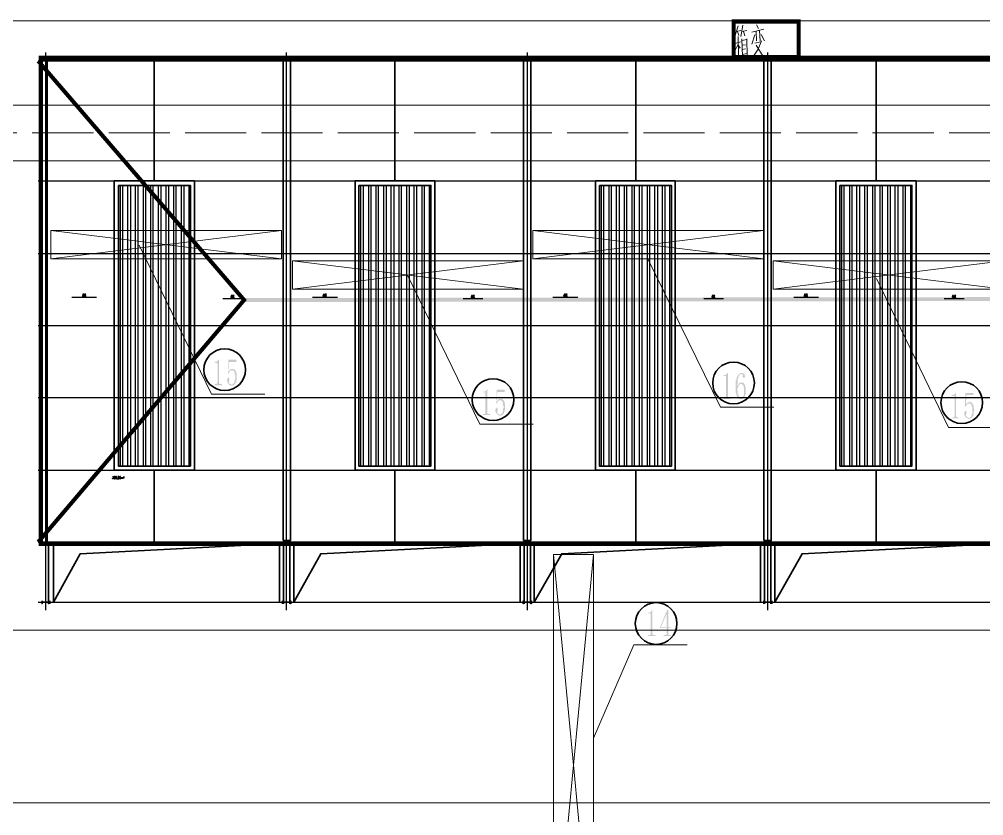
# Model space of a CAD drawing. Header units: millimetres. Extents: x 2315 to 4619, y 1334 to 1897.
# Drawn here: x 3541.6 to 3661.9, y 1634.4 to 1733.7 of the extents above; entities that cross this region are included whole.
import ezdxf

# ---------------------------------------------------------------- set-up
doc = ezdxf.new("R2010")
doc.units = ezdxf.units.MM
doc.linetypes.add('PDF_IMPORT', pattern=[1, 0.8, -0.2])
for name, color, linetype, true_color in [('PDF_0', 9, 'Continuous', 0x808080), ('PDF_DIM_SYMB', 9, 'Continuous', 0x808080), ('PDF_DOTE', 9, 'Continuous', 0x808080), ('PDF_PUB_TEXT', 9, 'Continuous', 0x808080), ('PDF_站场道路', 7, 'Continuous', 0x957000), ('PDF_转运站初步方案', 7, 'Continuous', 0x00b85c), ('PDF_道路', 9, 'Continuous', 0x808080)]:
    doc.layers.add(name, color=color, linetype=linetype, true_color=true_color)
for name, color, linetype in [('PDF_steel-z', 2, 'Continuous'), ('PDF_粗实线层', 7, 'Continuous'), ('PDF_细实线层', 7, 'Continuous')]:
    doc.layers.add(name, color=color, linetype=linetype)

msp = doc.modelspace()

# ---------------------------------------------------------------- hatches: boundary and pattern name
at = {"layer": 'PDF_细实线层', "transparency": 33554559}
for points in [[(3566.49, 1691.36), (3566.49, 1688.55), (3566.49, 1688.49), (3566.49, 1688.43), (3566.49, 1688.37), (3566.49, 1688.37), (3566.55, 1688.31), (3566.55, 1688.31), (3566.55, 1688.25), (3566.62, 1688.25), (3566.62, 1688.25), (3566.68, 1688.25), (3566.68, 1688.25), (3566.74, 1688.25), (3566.86, 1688.25), (3566.86, 1688.12), (3565.94, 1688.12), (3565.94, 1688.25), (3566.07, 1688.25), (3566.07, 1688.25), (3566.13, 1688.25), (3566.13, 1688.25), (3566.19, 1688.25), (3566.19, 1688.25), (3566.25, 1688.31), (3566.25, 1688.31), (3566.25, 1688.31), (3566.25, 1688.37), (3566.25, 1688.43), (3566.25, 1688.43), (3566.31, 1688.49), (3566.31, 1688.55), (3566.31, 1690.75), (3566.25, 1690.81), (3566.25, 1690.87), (3566.25, 1690.93), (3566.25, 1690.93), (3566.19, 1690.93), (3566.19, 1690.93), (3566.13, 1690.93), (3565.94, 1690.93), (3565.94, 1691.06), (3566.07, 1691.06), (3566.07, 1691.06), (3566.13, 1691.06), (3566.13, 1691.06), (3566.19, 1691.06), (3566.19, 1691.06), (3566.25, 1691.12), (3566.25, 1691.12), (3566.31, 1691.12), (3566.31, 1691.12), (3566.31, 1691.18), (3566.37, 1691.18), (3566.37, 1691.24), (3566.37, 1691.24), (3566.43, 1691.3), (3566.43, 1691.3), (3566.43, 1691.36)], [(3568.14, 1690.14), (3568.2, 1690.14), (3568.2, 1690.14), (3568.26, 1690.14), (3568.26, 1690.14), (3568.33, 1690.14), (3568.33, 1690.14), (3568.39, 1690.08), (3568.39, 1690.08), (3568.45, 1690.08), (3568.45, 1690.02), (3568.51, 1690.02), (3568.51, 1689.96), (3568.51, 1689.96), (3568.57, 1689.89), (3568.57, 1689.89), (3568.57, 1689.89), (3568.57, 1689.83), (3568.63, 1689.77), (3568.63, 1689.77), (3568.63, 1689.71), (3568.63, 1689.65), (3568.63, 1689.65), (3568.69, 1689.59), (3568.69, 1689.53), (3568.69, 1689.53), (3568.69, 1689.47), (3568.69, 1689.41), (3568.69, 1689.34), (3568.69, 1689.28), (3568.69, 1689.28), (3568.69, 1689.22), (3568.69, 1689.16), (3568.69, 1689.1), (3568.69, 1689.04), (3568.69, 1689.04), (3568.69, 1688.98), (3568.69, 1688.92), (3568.69, 1688.86), (3568.69, 1688.79), (3568.69, 1688.79), (3568.69, 1688.73), (3568.63, 1688.67), (3568.63, 1688.61), (3568.63, 1688.61), (3568.63, 1688.55), (3568.63, 1688.49), (3568.57, 1688.49), (3568.57, 1688.43), (3568.57, 1688.43), (3568.57, 1688.37), (3568.57, 1688.37), (3568.51, 1688.37), (3568.51, 1688.31), (3568.51, 1688.31), (3568.45, 1688.25), (3568.45, 1688.25), (3568.45, 1688.18), (3568.39, 1688.18), (3568.39, 1688.18), (3568.33, 1688.12), (3568.33, 1688.12), (3568.26, 1688.12), (3568.26, 1688.12), (3568.2, 1688.12), (3568.2, 1688.06), (3568.14, 1688.06), (3568.14, 1688.06), (3568.08, 1688.06), (3568.08, 1688.06), (3568.02, 1688.06), (3568.02, 1688.06), (3567.96, 1688.06), (3567.96, 1688.06), (3567.9, 1688.12), (3567.9, 1688.12), (3567.84, 1688.12), (3567.84, 1688.12), (3567.78, 1688.18), (3567.78, 1688.18), (3567.72, 1688.18), (3567.72, 1688.25), (3567.72, 1688.25), (3567.65, 1688.31), (3567.65, 1688.31), (3567.59, 1688.37), (3567.59, 1688.37), (3567.59, 1688.43), (3567.53, 1688.43), (3567.53, 1688.49), (3567.53, 1688.55), (3567.53, 1688.55), (3567.53, 1688.61), (3567.53, 1688.67), (3567.47, 1688.67), (3567.47, 1688.73), (3567.47, 1688.73), (3567.47, 1688.79), (3567.53, 1688.86), (3567.53, 1688.86), (3567.53, 1688.92), (3567.53, 1688.98), (3567.59, 1688.98), (3567.59, 1688.98), (3567.59, 1689.04), (3567.65, 1689.04), (3567.65, 1689.04), (3567.72, 1689.04), (3567.72, 1688.98), (3567.72, 1688.98), (3567.78, 1688.98), (3567.78, 1688.92), (3567.78, 1688.86), (3567.78, 1688.79), (3567.78, 1688.79), (3567.78, 1688.73), (3567.78, 1688.67), (3567.78, 1688.67), (3567.72, 1688.61), (3567.72, 1688.55), (3567.72, 1688.55), (3567.72, 1688.49), (3567.72, 1688.49), (3567.72, 1688.43), (3567.72, 1688.37), (3567.78, 1688.37), (3567.78, 1688.31), (3567.78, 1688.31), (3567.84, 1688.31), (3567.84, 1688.25), (3567.9, 1688.25), (3567.9, 1688.25), (3567.96, 1688.25), (3567.96, 1688.25), (3568.02, 1688.18), (3568.02, 1688.18), (3568.08, 1688.18), (3568.08, 1688.18), (3568.14, 1688.18), (3568.14, 1688.18), (3568.2, 1688.25), (3568.2, 1688.25), (3568.2, 1688.25), (3568.26, 1688.25), (3568.26, 1688.31), (3568.33, 1688.31), (3568.33, 1688.37), (3568.33, 1688.37), (3568.39, 1688.43), (3568.39, 1688.43), (3568.39, 1688.49), (3568.39, 1688.49), (3568.45, 1688.55), (3568.45, 1688.61), (3568.45, 1688.61), (3568.45, 1688.67), (3568.45, 1688.73), (3568.45, 1688.73), (3568.45, 1688.79), (3568.51, 1688.86), (3568.51, 1688.92), (3568.51, 1688.98), (3568.51, 1689.04), (3568.51, 1689.1), (3568.51, 1689.1), (3568.51, 1689.16), (3568.51, 1689.16), (3568.51, 1689.22), (3568.51, 1689.28), (3568.51, 1689.34), (3568.51, 1689.41), (3568.45, 1689.47), (3568.45, 1689.47), (3568.45, 1689.53), (3568.45, 1689.59), (3568.45, 1689.59), (3568.45, 1689.65), (3568.45, 1689.71), (3568.39, 1689.71), (3568.39, 1689.77), (3568.39, 1689.77), (3568.39, 1689.83), (3568.33, 1689.83), (3568.33, 1689.89), (3568.33, 1689.89), (3568.26, 1689.96), (3568.26, 1689.96), (3568.2, 1689.96), (3568.2, 1689.96), (3568.14, 1689.96), (3568.14, 1689.96), (3568.14, 1689.96), (3568.08, 1689.96), (3568.02, 1689.96), (3568.02, 1689.96), (3567.96, 1689.96), (3567.96, 1689.96), (3567.9, 1689.96), (3567.9, 1689.89), (3567.9, 1689.89), (3567.84, 1689.89), (3567.84, 1689.83), (3567.84, 1689.83), (3567.78, 1689.77), (3567.78, 1689.77), (3567.78, 1689.71), (3567.72, 1689.71), (3567.72, 1689.65), (3567.72, 1689.59), (3567.72, 1689.59), (3567.59, 1689.59), (3567.65, 1691.3), (3568.69, 1691.3), (3568.63, 1690.99), (3567.72, 1690.99), (3567.65, 1689.77), (3567.72, 1689.83), (3567.72, 1689.89), (3567.78, 1689.89), (3567.78, 1689.96), (3567.78, 1690.02), (3567.84, 1690.02), (3567.84, 1690.02), (3567.9, 1690.08), (3567.9, 1690.08), (3567.9, 1690.08), (3567.96, 1690.08), (3567.96, 1690.14), (3568.02, 1690.14), (3568.02, 1690.14), (3568.08, 1690.14), (3568.08, 1690.14), (3568.14, 1690.14), (3568.14, 1690.14), (3568.14, 1690.14)], [(3629.96, 1689.65), (3629.96, 1686.84), (3629.96, 1686.78), (3629.96, 1686.72), (3629.96, 1686.72), (3629.96, 1686.66), (3629.96, 1686.6), (3630.02, 1686.6), (3630.02, 1686.6), (3630.02, 1686.6), (3630.08, 1686.53), (3630.08, 1686.53), (3630.14, 1686.53), (3630.14, 1686.53), (3630.26, 1686.53), (3630.26, 1686.41), (3629.41, 1686.41), (3629.41, 1686.53), (3629.47, 1686.53), (3629.53, 1686.53), (3629.59, 1686.53), (3629.59, 1686.53), (3629.65, 1686.6), (3629.65, 1686.6), (3629.65, 1686.6), (3629.65, 1686.6), (3629.71, 1686.66), (3629.71, 1686.66), (3629.71, 1686.72), (3629.71, 1686.78), (3629.71, 1686.84), (3629.71, 1686.84), (3629.71, 1689.1), (3629.71, 1689.16), (3629.71, 1689.16), (3629.71, 1689.22), (3629.65, 1689.22), (3629.65, 1689.22), (3629.59, 1689.28), (3629.59, 1689.28), (3629.41, 1689.28), (3629.41, 1689.34), (3629.47, 1689.34), (3629.53, 1689.34), (3629.59, 1689.34), (3629.59, 1689.41), (3629.65, 1689.41), (3629.65, 1689.41), (3629.71, 1689.41), (3629.71, 1689.41), (3629.71, 1689.47), (3629.71, 1689.47), (3629.78, 1689.47), (3629.78, 1689.47), (3629.84, 1689.53), (3629.84, 1689.59), (3629.84, 1689.59), (3629.9, 1689.65), (3629.9, 1689.65)], [(3599.97, 1687.63), (3599.97, 1684.76), (3599.97, 1684.76), (3599.97, 1684.7), (3599.97, 1684.64), (3599.97, 1684.58), (3599.97, 1684.58), (3600.03, 1684.58), (3600.03, 1684.52), (3600.03, 1684.52), (3600.09, 1684.52), (3600.09, 1684.52), (3600.15, 1684.52), (3600.15, 1684.52), (3600.33, 1684.52), (3600.33, 1684.4), (3599.42, 1684.4), (3599.42, 1684.52), (3599.48, 1684.52), (3599.54, 1684.52), (3599.6, 1684.52), (3599.6, 1684.52), (3599.66, 1684.52), (3599.66, 1684.52), (3599.66, 1684.58), (3599.72, 1684.58), (3599.72, 1684.58), (3599.72, 1684.64), (3599.72, 1684.7), (3599.72, 1684.7), (3599.72, 1684.76), (3599.72, 1684.76), (3599.72, 1687.02), (3599.72, 1687.08), (3599.72, 1687.15), (3599.72, 1687.15), (3599.72, 1687.21), (3599.66, 1687.21), (3599.66, 1687.21), (3599.6, 1687.21), (3599.42, 1687.21), (3599.42, 1687.33), (3599.48, 1687.33), (3599.54, 1687.33), (3599.6, 1687.33), (3599.6, 1687.33), (3599.66, 1687.33), (3599.66, 1687.33), (3599.72, 1687.39), (3599.72, 1687.39), (3599.78, 1687.39), (3599.78, 1687.39), (3599.78, 1687.45), (3599.78, 1687.45), (3599.85, 1687.45), (3599.85, 1687.51), (3599.85, 1687.57), (3599.91, 1687.57), (3599.91, 1687.63)], [(3601.62, 1686.41), (3601.68, 1686.41), (3601.68, 1686.41), (3601.74, 1686.41), (3601.74, 1686.41), (3601.8, 1686.41), (3601.8, 1686.35), (3601.86, 1686.35), (3601.86, 1686.35), (3601.92, 1686.35), (3601.92, 1686.29), (3601.92, 1686.29), (3601.98, 1686.23), (3601.98, 1686.23), (3602.04, 1686.17), (3602.04, 1686.17), (3602.04, 1686.11), (3602.04, 1686.11), (3602.04, 1686.05), (3602.11, 1686.05), (3602.11, 1685.99), (3602.11, 1685.92), (3602.11, 1685.92), (3602.11, 1685.86), (3602.17, 1685.8), (3602.17, 1685.74), (3602.17, 1685.74), (3602.17, 1685.68), (3602.17, 1685.62), (3602.17, 1685.56), (3602.17, 1685.5), (3602.17, 1685.5), (3602.17, 1685.44), (3602.17, 1685.37), (3602.17, 1685.31), (3602.17, 1685.25), (3602.17, 1685.25), (3602.17, 1685.19), (3602.17, 1685.13), (3602.17, 1685.07), (3602.17, 1685.01), (3602.11, 1685.01), (3602.11, 1684.95), (3602.11, 1684.89), (3602.11, 1684.89), (3602.11, 1684.82), (3602.11, 1684.76), (3602.04, 1684.76), (3602.04, 1684.7), (3602.04, 1684.7), (3602.04, 1684.64), (3602.04, 1684.64), (3601.98, 1684.58), (3601.98, 1684.58), (3601.98, 1684.52), (3601.92, 1684.52), (3601.92, 1684.52), (3601.86, 1684.46), (3601.86, 1684.46), (3601.86, 1684.46), (3601.8, 1684.4), (3601.8, 1684.4), (3601.74, 1684.4), (3601.74, 1684.4), (3601.68, 1684.34), (3601.68, 1684.34), (3601.62, 1684.34), (3601.62, 1684.34), (3601.56, 1684.34), (3601.56, 1684.34), (3601.49, 1684.34), (3601.49, 1684.34), (3601.43, 1684.34), (3601.43, 1684.34), (3601.37, 1684.4), (3601.37, 1684.4), (3601.31, 1684.4), (3601.31, 1684.4), (3601.25, 1684.46), (3601.25, 1684.46), (3601.19, 1684.46), (3601.19, 1684.52), (3601.13, 1684.52), (3601.13, 1684.52), (3601.13, 1684.58), (3601.07, 1684.64), (3601.07, 1684.64), (3601.07, 1684.7), (3601.01, 1684.7), (3601.01, 1684.76), (3601.01, 1684.82), (3601.01, 1684.82), (3600.94, 1684.89), (3600.94, 1684.95), (3600.94, 1684.95), (3600.94, 1685.01), (3600.94, 1685.01), (3600.94, 1685.07), (3600.94, 1685.13), (3601.01, 1685.13), (3601.01, 1685.19), (3601.01, 1685.19), (3601.01, 1685.25), (3601.07, 1685.25), (3601.07, 1685.31), (3601.13, 1685.31), (3601.13, 1685.31), (3601.19, 1685.31), (3601.19, 1685.25), (3601.19, 1685.25), (3601.25, 1685.19), (3601.25, 1685.19), (3601.25, 1685.13), (3601.25, 1685.07), (3601.25, 1685.01), (3601.25, 1685.01), (3601.25, 1684.95), (3601.19, 1684.95), (3601.19, 1684.89), (3601.19, 1684.82), (3601.19, 1684.76), (3601.19, 1684.76), (3601.19, 1684.7), (3601.19, 1684.7), (3601.19, 1684.64), (3601.19, 1684.64), (3601.25, 1684.58), (3601.25, 1684.58), (3601.31, 1684.52), (3601.31, 1684.52), (3601.37, 1684.52), (3601.37, 1684.52), (3601.43, 1684.52), (3601.43, 1684.46), (3601.49, 1684.46), (3601.49, 1684.46), (3601.56, 1684.46), (3601.56, 1684.46), (3601.56, 1684.46), (3601.62, 1684.46), (3601.62, 1684.46), (3601.68, 1684.52), (3601.68, 1684.52), (3601.74, 1684.52), (3601.74, 1684.58), (3601.8, 1684.58), (3601.8, 1684.64), (3601.8, 1684.64), (3601.86, 1684.7), (3601.86, 1684.7), (3601.86, 1684.76), (3601.86, 1684.76), (3601.92, 1684.82), (3601.92, 1684.89), (3601.92, 1684.89), (3601.92, 1684.95), (3601.92, 1685.01), (3601.92, 1685.01), (3601.92, 1685.07), (3601.92, 1685.13), (3601.92, 1685.19), (3601.92, 1685.25), (3601.98, 1685.25), (3601.98, 1685.31), (3601.98, 1685.37), (3601.98, 1685.37), (3601.98, 1685.44), (3601.98, 1685.5), (3601.92, 1685.56), (3601.92, 1685.62), (3601.92, 1685.68), (3601.92, 1685.74), (3601.92, 1685.74), (3601.92, 1685.8), (3601.92, 1685.86), (3601.92, 1685.86), (3601.92, 1685.92), (3601.86, 1685.99), (3601.86, 1685.99), (3601.86, 1686.05), (3601.86, 1686.05), (3601.8, 1686.11), (3601.8, 1686.11), (3601.8, 1686.17), (3601.74, 1686.17), (3601.74, 1686.17), (3601.68, 1686.23), (3601.68, 1686.23), (3601.68, 1686.23), (3601.62, 1686.23), (3601.56, 1686.23), (3601.56, 1686.23), (3601.56, 1686.23), (3601.49, 1686.23), (3601.49, 1686.23), (3601.43, 1686.23), (3601.43, 1686.23), (3601.37, 1686.17), (3601.37, 1686.17), (3601.37, 1686.17), (3601.31, 1686.17), (3601.31, 1686.11), (3601.31, 1686.11), (3601.25, 1686.05), (3601.25, 1686.05), (3601.25, 1685.99), (3601.19, 1685.92), (3601.19, 1685.92), (3601.19, 1685.86), (3601.19, 1685.86), (3601.07, 1685.86), (3601.13, 1687.57), (3602.11, 1687.57), (3602.11, 1687.27), (3601.19, 1687.27), (3601.13, 1686.05), (3601.19, 1686.11), (3601.19, 1686.17), (3601.19, 1686.17), (3601.25, 1686.23), (3601.25, 1686.23), (3601.31, 1686.29), (3601.31, 1686.29), (3601.31, 1686.35), (3601.37, 1686.35), (3601.37, 1686.35), (3601.37, 1686.35), (3601.43, 1686.41), (3601.43, 1686.41), (3601.49, 1686.41), (3601.49, 1686.41), (3601.56, 1686.41), (3601.56, 1686.41), (3601.62, 1686.41), (3601.62, 1686.41)], [(3658.42, 1687.21), (3658.42, 1684.4), (3658.42, 1684.34), (3658.42, 1684.27), (3658.42, 1684.21), (3658.49, 1684.21), (3658.49, 1684.15), (3658.49, 1684.15), (3658.55, 1684.15), (3658.55, 1684.09), (3658.55, 1684.09), (3658.61, 1684.09), (3658.61, 1684.09), (3658.67, 1684.09), (3658.79, 1684.09), (3658.79, 1683.97), (3657.87, 1683.97), (3657.87, 1684.09), (3658, 1684.09), (3658.06, 1684.09), (3658.06, 1684.09), (3658.12, 1684.09), (3658.12, 1684.09), (3658.18, 1684.15), (3658.18, 1684.15), (3658.18, 1684.15), (3658.18, 1684.21), (3658.24, 1684.21), (3658.24, 1684.27), (3658.24, 1684.34), (3658.24, 1684.4), (3658.24, 1684.4), (3658.24, 1686.66), (3658.24, 1686.66), (3658.24, 1686.72), (3658.18, 1686.78), (3658.18, 1686.78), (3658.18, 1686.78), (3658.12, 1686.78), (3658.12, 1686.78), (3657.87, 1686.78), (3657.87, 1686.9), (3658, 1686.9), (3658.06, 1686.9), (3658.06, 1686.9), (3658.12, 1686.9), (3658.12, 1686.96), (3658.18, 1686.96), (3658.18, 1686.96), (3658.24, 1686.96), (3658.24, 1686.96), (3658.24, 1686.96), (3658.3, 1687.02), (3658.3, 1687.02), (3658.3, 1687.08), (3658.36, 1687.08), (3658.36, 1687.15), (3658.36, 1687.21), (3658.36, 1687.21)], [(3660.13, 1686.05), (3660.13, 1686.05), (3660.2, 1686.05), (3660.2, 1685.99), (3660.26, 1685.99), (3660.26, 1685.99), (3660.32, 1685.99), (3660.32, 1685.99), (3660.38, 1685.92), (3660.38, 1685.92), (3660.44, 1685.86), (3660.44, 1685.86), (3660.44, 1685.86), (3660.5, 1685.8), (3660.5, 1685.74), (3660.5, 1685.74), (3660.5, 1685.74), (3660.56, 1685.68), (3660.56, 1685.68), (3660.56, 1685.62), (3660.56, 1685.56), (3660.62, 1685.56), (3660.62, 1685.5), (3660.62, 1685.44), (3660.62, 1685.44), (3660.62, 1685.37), (3660.62, 1685.31), (3660.62, 1685.25), (3660.62, 1685.19), (3660.62, 1685.19), (3660.68, 1685.13), (3660.68, 1685.07), (3660.68, 1685.01), (3660.68, 1685.01), (3660.68, 1684.95), (3660.62, 1684.89), (3660.62, 1684.82), (3660.62, 1684.76), (3660.62, 1684.7), (3660.62, 1684.7), (3660.62, 1684.64), (3660.62, 1684.58), (3660.62, 1684.52), (3660.62, 1684.52), (3660.56, 1684.46), (3660.56, 1684.4), (3660.56, 1684.4), (3660.56, 1684.34), (3660.56, 1684.27), (3660.5, 1684.27), (3660.5, 1684.21), (3660.5, 1684.21), (3660.5, 1684.21), (3660.44, 1684.15), (3660.44, 1684.15), (3660.44, 1684.09), (3660.38, 1684.09), (3660.38, 1684.09), (3660.38, 1684.03), (3660.32, 1684.03), (3660.32, 1684.03), (3660.26, 1683.97), (3660.26, 1683.97), (3660.2, 1683.97), (3660.2, 1683.97), (3660.13, 1683.97), (3660.13, 1683.97), (3660.07, 1683.97), (3660.07, 1683.91), (3660.01, 1683.91), (3660.01, 1683.91), (3659.95, 1683.97), (3659.95, 1683.97), (3659.89, 1683.97), (3659.89, 1683.97), (3659.83, 1683.97), (3659.83, 1683.97), (3659.77, 1684.03), (3659.77, 1684.03), (3659.71, 1684.03), (3659.71, 1684.09), (3659.65, 1684.09), (3659.65, 1684.09), (3659.65, 1684.15), (3659.58, 1684.15), (3659.58, 1684.21), (3659.52, 1684.21), (3659.52, 1684.27), (3659.52, 1684.34), (3659.52, 1684.34), (3659.46, 1684.4), (3659.46, 1684.46), (3659.46, 1684.46), (3659.46, 1684.52), (3659.46, 1684.58), (3659.46, 1684.58), (3659.46, 1684.58), (3659.46, 1684.64), (3659.46, 1684.7), (3659.46, 1684.76), (3659.46, 1684.76), (3659.52, 1684.82), (3659.52, 1684.82), (3659.52, 1684.89), (3659.58, 1684.89), (3659.58, 1684.89), (3659.58, 1684.89), (3659.65, 1684.89), (3659.71, 1684.89), (3659.71, 1684.82), (3659.71, 1684.82), (3659.71, 1684.76), (3659.71, 1684.7), (3659.77, 1684.7), (3659.71, 1684.64), (3659.71, 1684.58), (3659.71, 1684.52), (3659.71, 1684.52), (3659.71, 1684.46), (3659.65, 1684.46), (3659.65, 1684.4), (3659.65, 1684.34), (3659.65, 1684.34), (3659.65, 1684.27), (3659.71, 1684.27), (3659.71, 1684.21), (3659.71, 1684.21), (3659.77, 1684.15), (3659.77, 1684.15), (3659.83, 1684.15), (3659.83, 1684.09), (3659.89, 1684.09), (3659.89, 1684.09), (3659.95, 1684.09), (3659.95, 1684.09), (3660.01, 1684.09), (3660.01, 1684.09), (3660.01, 1684.09), (3660.07, 1684.09), (3660.07, 1684.09), (3660.13, 1684.09), (3660.13, 1684.09), (3660.2, 1684.09), (3660.2, 1684.15), (3660.26, 1684.15), (3660.26, 1684.15), (3660.26, 1684.21), (3660.32, 1684.21), (3660.32, 1684.27), (3660.32, 1684.34), (3660.38, 1684.34), (3660.38, 1684.4), (3660.38, 1684.4), (3660.38, 1684.46), (3660.38, 1684.52), (3660.44, 1684.52), (3660.44, 1684.58), (3660.44, 1684.64), (3660.44, 1684.64), (3660.44, 1684.7), (3660.44, 1684.76), (3660.44, 1684.82), (3660.44, 1684.89), (3660.44, 1684.95), (3660.44, 1685.01), (3660.44, 1685.01), (3660.44, 1685.07), (3660.44, 1685.13), (3660.44, 1685.13), (3660.44, 1685.19), (3660.44, 1685.25), (3660.44, 1685.31), (3660.44, 1685.37), (3660.44, 1685.37), (3660.38, 1685.44), (3660.38, 1685.5), (3660.38, 1685.5), (3660.38, 1685.56), (3660.38, 1685.62), (3660.38, 1685.62), (3660.32, 1685.68), (3660.32, 1685.68), (3660.32, 1685.74), (3660.26, 1685.74), (3660.26, 1685.74), (3660.2, 1685.8), (3660.2, 1685.8), (3660.2, 1685.8), (3660.13, 1685.8), (3660.13, 1685.86), (3660.07, 1685.86), (3660.07, 1685.86), (3660.01, 1685.86), (3660.01, 1685.8), (3659.95, 1685.8), (3659.95, 1685.8), (3659.89, 1685.8), (3659.89, 1685.8), (3659.83, 1685.8), (3659.83, 1685.74), (3659.83, 1685.74), (3659.77, 1685.74), (3659.77, 1685.68), (3659.77, 1685.68), (3659.71, 1685.62), (3659.71, 1685.62), (3659.71, 1685.56), (3659.65, 1685.5), (3659.65, 1685.44), (3659.65, 1685.44), (3659.52, 1685.44), (3659.58, 1687.15), (3660.62, 1687.15), (3660.56, 1686.9), (3659.71, 1686.9), (3659.65, 1685.68), (3659.65, 1685.68), (3659.71, 1685.74), (3659.71, 1685.8), (3659.71, 1685.8), (3659.77, 1685.86), (3659.77, 1685.86), (3659.83, 1685.92), (3659.83, 1685.92), (3659.83, 1685.92), (3659.89, 1685.99), (3659.89, 1685.99), (3659.89, 1685.99), (3659.95, 1685.99), (3659.95, 1685.99), (3660.01, 1685.99), (3660.01, 1686.05), (3660.07, 1686.05), (3660.13, 1686.05), (3660.13, 1686.05)], [(3620.55, 1660.09), (3620.55, 1657.28), (3620.55, 1657.21), (3620.55, 1657.15), (3620.55, 1657.09), (3620.55, 1657.09), (3620.61, 1657.03), (3620.61, 1657.03), (3620.61, 1657.03), (3620.61, 1656.97), (3620.67, 1656.97), (3620.67, 1656.97), (3620.74, 1656.97), (3620.8, 1656.97), (3620.92, 1656.97), (3620.92, 1656.85), (3620, 1656.85), (3620, 1656.97), (3620.12, 1656.97), (3620.12, 1656.97), (3620.19, 1656.97), (3620.19, 1656.97), (3620.25, 1656.97), (3620.25, 1656.97), (3620.25, 1657.03), (3620.31, 1657.03), (3620.31, 1657.03), (3620.31, 1657.09), (3620.31, 1657.15), (3620.31, 1657.21), (3620.31, 1657.21), (3620.31, 1657.28), (3620.31, 1659.47), (3620.31, 1659.54), (3620.31, 1659.6), (3620.31, 1659.66), (3620.31, 1659.66), (3620.25, 1659.66), (3620.25, 1659.66), (3620.19, 1659.66), (3620, 1659.66), (3620, 1659.78), (3620.12, 1659.78), (3620.12, 1659.78), (3620.19, 1659.78), (3620.19, 1659.78), (3620.25, 1659.78), (3620.25, 1659.84), (3620.31, 1659.84), (3620.31, 1659.84), (3620.37, 1659.84), (3620.37, 1659.84), (3620.37, 1659.9), (3620.37, 1659.9), (3620.43, 1659.96), (3620.43, 1659.96), (3620.43, 1660.02), (3620.49, 1660.09), (3620.49, 1660.09)]]:
    msp.add_hatch(color=256, dxfattribs=at).paths.add_polyline_path(points)
h = msp.add_hatch(color=256, dxfattribs=at)
h.paths.add_polyline_path([(3631.12, 1687.7), (3631.12, 1687.63), (3631.12, 1687.57), (3631.12, 1687.51), (3631.18, 1687.45), (3631.18, 1687.39), (3631.18, 1687.39), (3631.18, 1687.33), (3631.18, 1687.27), (3631.18, 1687.21), (3631.18, 1687.15), (3631.18, 1687.15), (3631.18, 1687.08), (3631.18, 1687.02), (3631.24, 1687.02), (3631.24, 1686.96), (3631.24, 1686.96), (3631.24, 1686.9), (3631.24, 1686.84), (3631.3, 1686.84), (3631.3, 1686.78), (3631.3, 1686.72), (3631.36, 1686.72), (3631.36, 1686.66), (3631.36, 1686.66), (3631.43, 1686.6), (3631.43, 1686.6), (3631.49, 1686.53), (3631.49, 1686.53), (3631.49, 1686.53), (3631.55, 1686.53), (3631.55, 1686.53), (3631.61, 1686.53), (3631.61, 1686.53), (3631.67, 1686.53), (3631.67, 1686.53), (3631.73, 1686.53), (3631.73, 1686.53), (3631.79, 1686.6), (3631.79, 1686.6), (3631.85, 1686.66), (3631.85, 1686.66), (3631.85, 1686.72), (3631.85, 1686.72), (3631.91, 1686.78), (3631.91, 1686.78), (3631.91, 1686.78), (3631.91, 1686.84), (3631.91, 1686.9), (3631.91, 1686.9), (3631.97, 1686.96), (3631.97, 1687.02), (3631.97, 1687.02), (3631.97, 1687.08), (3631.97, 1687.15), (3631.97, 1687.21), (3631.97, 1687.27), (3631.97, 1687.33), (3631.97, 1687.39), (3631.97, 1687.45), (3631.97, 1687.51), (3631.97, 1687.57), (3631.97, 1687.57), (3631.97, 1687.63), (3631.97, 1687.7), (3631.97, 1687.76), (3631.97, 1687.82), (3631.97, 1687.82), (3631.91, 1687.88), (3631.91, 1687.94), (3631.91, 1687.94), (3631.91, 1688), (3631.91, 1688.06), (3631.85, 1688.06), (3631.85, 1688.12), (3631.85, 1688.12), (3631.79, 1688.18), (3631.79, 1688.18), (3631.73, 1688.25), (3631.73, 1688.25), (3631.73, 1688.25), (3631.67, 1688.25), (3631.67, 1688.25), (3631.61, 1688.25), (3631.61, 1688.25), (3631.55, 1688.25), (3631.55, 1688.25), (3631.49, 1688.25), (3631.49, 1688.25), (3631.43, 1688.18), (3631.43, 1688.18), (3631.36, 1688.18), (3631.36, 1688.18), (3631.36, 1688.12), (3631.3, 1688.12), (3631.3, 1688.06), (3631.3, 1688.06), (3631.3, 1688), (3631.24, 1688), (3631.24, 1687.94), (3631.24, 1687.88), (3631.18, 1687.88), (3631.18, 1687.82), (3631.18, 1687.76), (3631.18, 1687.7), (3631.12, 1687.7)], flags=0)
h.paths.add_polyline_path([(3631.61, 1688.43), (3631.67, 1688.43), (3631.73, 1688.43), (3631.73, 1688.43), (3631.79, 1688.43), (3631.79, 1688.43), (3631.85, 1688.43), (3631.85, 1688.43), (3631.91, 1688.37), (3631.91, 1688.37), (3631.91, 1688.37), (3631.97, 1688.31), (3631.97, 1688.31), (3631.97, 1688.25), (3632.04, 1688.25), (3632.04, 1688.18), (3632.04, 1688.18), (3632.04, 1688.18), (3632.1, 1688.12), (3632.1, 1688.06), (3632.1, 1688.06), (3632.1, 1688), (3632.16, 1687.94), (3632.16, 1687.88), (3632.16, 1687.88), (3632.16, 1687.82), (3632.16, 1687.76), (3632.16, 1687.7), (3632.16, 1687.7), (3632.16, 1687.63), (3632.16, 1687.57), (3632.22, 1687.51), (3632.22, 1687.51), (3632.22, 1687.45), (3632.16, 1687.39), (3632.16, 1687.33), (3632.16, 1687.27), (3632.16, 1687.21), (3632.16, 1687.15), (3632.16, 1687.08), (3632.16, 1687.08), (3632.16, 1687.02), (3632.16, 1686.96), (3632.16, 1686.96), (3632.1, 1686.9), (3632.1, 1686.84), (3632.1, 1686.84), (3632.1, 1686.78), (3632.04, 1686.78), (3632.04, 1686.72), (3632.04, 1686.72), (3632.04, 1686.66), (3631.97, 1686.66), (3631.97, 1686.6), (3631.91, 1686.6), (3631.91, 1686.53), (3631.91, 1686.53), (3631.85, 1686.47), (3631.85, 1686.47), (3631.79, 1686.47), (3631.79, 1686.41), (3631.73, 1686.41), (3631.73, 1686.41), (3631.67, 1686.41), (3631.67, 1686.41), (3631.61, 1686.41), (3631.61, 1686.41), (3631.61, 1686.41), (3631.55, 1686.41), (3631.55, 1686.41), (3631.49, 1686.41), (3631.49, 1686.41), (3631.43, 1686.41), (3631.43, 1686.41), (3631.36, 1686.41), (3631.36, 1686.47), (3631.3, 1686.47), (3631.3, 1686.47), (3631.24, 1686.53), (3631.24, 1686.53), (3631.24, 1686.53), (3631.18, 1686.6), (3631.18, 1686.6), (3631.18, 1686.66), (3631.12, 1686.66), (3631.12, 1686.72), (3631.12, 1686.78), (3631.06, 1686.78), (3631.06, 1686.84), (3631.06, 1686.84), (3631.06, 1686.9), (3631.06, 1686.9), (3631, 1686.96), (3631, 1686.96), (3631, 1687.02), (3631, 1687.08), (3631, 1687.08), (3631, 1687.15), (3630.94, 1687.21), (3630.94, 1687.21), (3630.94, 1687.27), (3630.94, 1687.33), (3630.94, 1687.39), (3630.94, 1687.45), (3630.94, 1687.45), (3630.94, 1687.51), (3630.94, 1687.57), (3630.94, 1687.63), (3630.94, 1687.7), (3630.94, 1687.76), (3630.94, 1687.82), (3630.94, 1687.88), (3630.94, 1687.88), (3630.94, 1687.94), (3630.94, 1688), (3630.94, 1688.06), (3630.94, 1688.12), (3630.94, 1688.18), (3630.94, 1688.18), (3630.94, 1688.25), (3630.94, 1688.31), (3630.94, 1688.37), (3630.94, 1688.43), (3630.94, 1688.49), (3630.94, 1688.49), (3630.94, 1688.55), (3630.94, 1688.61), (3630.94, 1688.67), (3631, 1688.67), (3631, 1688.73), (3631, 1688.79), (3631, 1688.79), (3631, 1688.86), (3631, 1688.92), (3631.06, 1688.92), (3631.06, 1688.98), (3631.06, 1689.04), (3631.06, 1689.04), (3631.06, 1689.1), (3631.12, 1689.1), (3631.12, 1689.16), (3631.12, 1689.16), (3631.12, 1689.22), (3631.12, 1689.22), (3631.18, 1689.28), (3631.18, 1689.28), (3631.18, 1689.34), (3631.24, 1689.41), (3631.24, 1689.41), (3631.24, 1689.47), (3631.3, 1689.47), (3631.3, 1689.47), (3631.36, 1689.53), (3631.36, 1689.53), (3631.43, 1689.53), (3631.43, 1689.59), (3631.43, 1689.59), (3631.49, 1689.59), (3631.49, 1689.59), (3631.55, 1689.65), (3631.55, 1689.65), (3631.61, 1689.65), (3631.61, 1689.65), (3631.67, 1689.65), (3631.67, 1689.65), (3631.73, 1689.65), (3631.73, 1689.65), (3631.79, 1689.65), (3631.85, 1689.65), (3631.85, 1689.59), (3631.85, 1689.59), (3631.91, 1689.59), (3631.91, 1689.53), (3631.97, 1689.53), (3631.97, 1689.53), (3632.04, 1689.47), (3632.04, 1689.41), (3632.04, 1689.34), (3632.04, 1689.34), (3632.1, 1689.28), (3632.1, 1689.28), (3632.1, 1689.22), (3632.1, 1689.16), (3632.1, 1689.16), (3632.04, 1689.1), (3632.04, 1689.04), (3632.04, 1689.04), (3631.97, 1689.04), (3631.97, 1689.04), (3631.91, 1689.04), (3631.91, 1689.04), (3631.85, 1689.04), (3631.85, 1689.04), (3631.85, 1689.04), (3631.85, 1689.1), (3631.85, 1689.16), (3631.79, 1689.16), (3631.79, 1689.22), (3631.79, 1689.22), (3631.85, 1689.28), (3631.85, 1689.34), (3631.85, 1689.34), (3631.85, 1689.41), (3631.79, 1689.41), (3631.79, 1689.47), (3631.79, 1689.47), (3631.79, 1689.47), (3631.73, 1689.53), (3631.73, 1689.53), (3631.67, 1689.53), (3631.67, 1689.53), (3631.61, 1689.53), (3631.61, 1689.53), (3631.55, 1689.53), (3631.55, 1689.47), (3631.49, 1689.47), (3631.49, 1689.47), (3631.43, 1689.47), (3631.43, 1689.41), (3631.43, 1689.41), (3631.36, 1689.34), (3631.36, 1689.34), (3631.3, 1689.28), (3631.3, 1689.28), (3631.3, 1689.22), (3631.3, 1689.22), (3631.3, 1689.16), (3631.24, 1689.16), (3631.24, 1689.16), (3631.24, 1689.1), (3631.24, 1689.1), (3631.24, 1689.04), (3631.24, 1689.04), (3631.24, 1688.98), (3631.18, 1688.92), (3631.18, 1688.92), (3631.18, 1688.86), (3631.18, 1688.79), (3631.18, 1688.79), (3631.18, 1688.73), (3631.18, 1688.67), (3631.18, 1688.61), (3631.18, 1688.55), (3631.18, 1688.49), (3631.18, 1688.43), (3631.18, 1688.43), (3631.18, 1688.37), (3631.18, 1688.31), (3631.12, 1688.25), (3631.12, 1688.12), (3631.12, 1688.06), (3631.12, 1688), (3631.12, 1688), (3631.18, 1688), (3631.18, 1688.06), (3631.18, 1688.12), (3631.24, 1688.12), (3631.24, 1688.18), (3631.24, 1688.18), (3631.3, 1688.25), (3631.3, 1688.25), (3631.3, 1688.31), (3631.36, 1688.31), (3631.36, 1688.37), (3631.36, 1688.37), (3631.43, 1688.37), (3631.43, 1688.43), (3631.49, 1688.43), (3631.49, 1688.43), (3631.55, 1688.43), (3631.55, 1688.43), (3631.61, 1688.43), (3631.61, 1688.43), (3631.61, 1688.43)], flags=0)
h = msp.add_hatch(color=256, dxfattribs=at)
h.paths.add_polyline_path([(3622.51, 1657.21), (3622.51, 1657.15), (3622.51, 1657.09), (3622.51, 1657.03), (3622.57, 1657.03), (3622.57, 1657.03), (3622.57, 1656.97), (3622.63, 1656.97), (3622.63, 1656.97), (3622.69, 1656.97), (3622.69, 1656.97), (3622.81, 1656.97), (3622.81, 1656.85), (3621.96, 1656.85), (3621.96, 1656.97), (3622.14, 1656.97), (3622.14, 1656.97), (3622.2, 1656.97), (3622.2, 1656.97), (3622.26, 1656.97), (3622.26, 1657.03), (3622.26, 1657.03), (3622.32, 1657.09), (3622.32, 1657.15), (3622.32, 1657.15), (3622.32, 1657.21), (3622.32, 1657.83), (3621.47, 1657.83), (3621.47, 1657.89), (3622.38, 1660.09), (3622.51, 1660.09), (3622.51, 1657.95), (3622.81, 1657.95), (3622.81, 1657.83), (3622.51, 1657.83)], flags=0)
h.paths.add_polyline_path([(3622.32, 1659.6), (3621.59, 1657.95), (3622.32, 1657.95), (3622.32, 1659.6)], flags=0)
at = {"layer": 'PDF_转运站初步方案', "true_color": 0x00a5dd, "transparency": 33554559}
msp.add_hatch(color=142, dxfattribs=at).paths.add_polyline_path([(3569.65, 1698.98), (3569.65, 1698.49), (3911.16, 1698.92), (3911.16, 1699.41)])

# ---------------------------------------------------------------- linework, layer by layer
at = {"layer": 'PDF_0', "lineweight": 35}
for points in [[(3936.81, 1668.38), (3544.24, 1668.38), (3544.24, 1728.97), (3936.81, 1728.97)], [(3936.63, 1668.56), (3544.43, 1668.56), (3544.43, 1728.73), (3936.63, 1728.73)], [(3544.43, 1728.73), (3545.04, 1728.73), (3545.04, 1668.56), (3544.43, 1668.56)], [(3574.48, 1668.74), (3575.39, 1668.74), (3575.39, 1728.73), (3574.48, 1728.73)], [(3604.47, 1668.74), (3605.38, 1668.74), (3605.38, 1728.73), (3604.47, 1728.73)], [(3634.46, 1668.74), (3635.37, 1668.74), (3635.37, 1728.73), (3634.46, 1728.73)], [(3553.4, 1713.58), (3563.42, 1713.58), (3563.42, 1677.54), (3553.4, 1677.54)], [(3553.4, 1713.58), (3563.42, 1713.58), (3563.42, 1677.54), (3553.4, 1677.54)], [(3553.4, 1713.58), (3563.42, 1713.58), (3563.42, 1677.54), (3553.4, 1677.54)], [(3553.95, 1713.03), (3562.93, 1713.03), (3562.93, 1678.03), (3553.95, 1678.03)], [(3583.46, 1713.58), (3593.41, 1713.58), (3593.41, 1677.54), (3583.46, 1677.54)], [(3583.46, 1713.58), (3593.41, 1713.58), (3593.41, 1677.54), (3583.46, 1677.54)], [(3583.94, 1713.03), (3592.92, 1713.03), (3592.92, 1678.03), (3583.94, 1678.03)], [(3613.45, 1713.58), (3623.4, 1713.58), (3623.4, 1677.54), (3613.45, 1677.54)], [(3613.45, 1713.58), (3623.4, 1713.58), (3623.4, 1677.54), (3613.45, 1677.54)], [(3613.94, 1713.03), (3622.91, 1713.03), (3622.91, 1678.03), (3613.94, 1678.03)], [(3643.44, 1713.58), (3653.45, 1713.58), (3653.45, 1677.54), (3643.44, 1677.54)], [(3643.44, 1713.58), (3653.45, 1713.58), (3653.45, 1677.54), (3643.44, 1677.54)], [(3643.93, 1713.03), (3652.91, 1713.03), (3652.91, 1678.03), (3643.93, 1678.03)]]:
    msp.add_lwpolyline(points, close=True, dxfattribs=at)
for points in [[(3558.41, 1713.58), (3558.41, 1728.73)], [(3588.4, 1713.58), (3588.4, 1728.73)], [(3618.46, 1713.58), (3618.46, 1728.73)], [(3648.45, 1713.58), (3648.45, 1728.73)], [(3558.41, 1677.54), (3558.41, 1668.56)], [(3588.4, 1677.54), (3588.4, 1668.56)], [(3618.46, 1677.54), (3618.46, 1668.56)], [(3648.45, 1677.54), (3648.45, 1668.56)], [(3545.22, 1661.05), (3545.22, 1668.38)], [(3574.05, 1661.05), (3574.05, 1668.38), (3549.19, 1667.1), (3545.83, 1661.05), (3545.83, 1668.38)], [(3574.54, 1661.05), (3574.54, 1668.38)], [(3575.33, 1661.05), (3575.33, 1668.38)], [(3604.04, 1661.05), (3604.04, 1668.38), (3579.18, 1667.1), (3575.82, 1661.05), (3575.82, 1668.38)], [(3604.53, 1661.05), (3604.53, 1668.38)], [(3605.32, 1661.05), (3605.32, 1668.38)], [(3634.03, 1661.05), (3634.03, 1668.38), (3609.23, 1667.1), (3605.81, 1661.05), (3605.81, 1668.38)], [(3634.52, 1661.05), (3634.52, 1668.38)], [(3635.31, 1661.05), (3635.31, 1668.38)], [(3664.02, 1661.05), (3664.02, 1668.38), (3639.22, 1667.1), (3635.8, 1661.05), (3635.8, 1668.38)], [(3544.43, 1661.23), (3544.43, 1660.87), (3544.43, 1661.23)], [(3545.22, 1661.23), (3545.22, 1660.87), (3545.22, 1661.23)]]:
    msp.add_lwpolyline(points, dxfattribs=at)
at = {"layer": 'PDF_DIM_SYMB', "lineweight": 25}
for points in [[(3551.21, 1699.04), (3548.15, 1699.04)], [(3566.96, 1698.92), (3569.41, 1698.92)], [(3581.26, 1699.04), (3578.14, 1699.04)], [(3596.95, 1698.92), (3599.4, 1698.92)], [(3611.25, 1699.04), (3608.13, 1699.04)], [(3626.95, 1698.92), (3629.39, 1698.92)], [(3641.24, 1699.04), (3638.18, 1699.04)], [(3656.94, 1698.92), (3659.44, 1698.92)]]:
    msp.add_lwpolyline(points, dxfattribs=at)
at = {"layer": 'PDF_DIM_SYMB', "transparency": 33554559}
for points in [[(3548.15, 1699.04), (3548.46, 1699.1), (3548.46, 1699.04)], [(3569.41, 1698.92), (3569.1, 1698.86), (3569.1, 1698.92)], [(3578.14, 1699.04), (3578.45, 1699.1), (3578.45, 1699.04)], [(3599.4, 1698.92), (3599.09, 1698.86), (3599.09, 1698.92)], [(3608.13, 1699.04), (3608.44, 1699.1), (3608.44, 1699.04)], [(3629.39, 1698.92), (3629.08, 1698.86), (3629.08, 1698.92)], [(3638.18, 1699.04), (3638.43, 1699.1), (3638.43, 1699.04)], [(3659.44, 1698.92), (3659.14, 1698.86), (3659.14, 1698.92)]]:
    msp.add_solid(points, dxfattribs=at)
at = {"layer": 'PDF_DOTE', "lineweight": 25}
for points in [[(3543.94, 1728.54), (3937.12, 1728.54)], [(3544.91, 1660.07), (3544.91, 1729.58)], [(3574.9, 1660.07), (3574.9, 1729.58)], [(3604.96, 1660.07), (3604.96, 1729.58)], [(3634.95, 1660.07), (3634.95, 1729.58)], [(3543.94, 1713.58), (3937.12, 1713.58)], [(3543.94, 1704.54), (3937.12, 1704.54)], [(3543.94, 1695.56), (3937.12, 1695.56)], [(3543.94, 1686.58), (3937.12, 1686.58)], [(3543.94, 1677.54), (3937.12, 1677.54)], [(3543.94, 1668.56), (3937.12, 1668.56)], [(3543.94, 1661.05), (3937.12, 1661.05)]]:
    msp.add_lwpolyline(points, dxfattribs=at)
at = {"layer": 'PDF_PUB_TEXT', "lineweight": 25}
for points in [[(3549.56, 1699.47), (3549.49, 1699.47), (3549.49, 1699.41), (3549.49, 1699.35), (3549.56, 1699.35), (3549.62, 1699.35), (3549.62, 1699.29), (3549.62, 1699.22), (3549.62, 1699.16), (3549.56, 1699.16), (3549.49, 1699.16), (3549.49, 1699.22), (3549.49, 1699.29), (3549.56, 1699.35), (3549.62, 1699.35), (3549.62, 1699.41), (3549.62, 1699.47)], [(3549.86, 1699.29), (3549.8, 1699.29), (3549.8, 1699.22), (3549.86, 1699.16), (3549.86, 1699.22)], [(3568.06, 1699.29), (3568, 1699.29), (3568, 1699.22), (3568.06, 1699.16), (3568.12, 1699.16), (3568.12, 1699.1), (3568.12, 1699.04), (3568.06, 1698.98), (3568, 1699.04), (3568, 1699.1), (3568, 1699.16), (3568.06, 1699.16), (3568.12, 1699.16), (3568.12, 1699.22), (3568.12, 1699.29)], [(3568.31, 1699.1), (3568.31, 1699.04), (3568.31, 1698.98), (3568.37, 1698.98), (3568.37, 1699.04), (3568.37, 1699.1)], [(3579.55, 1699.47), (3579.49, 1699.41), (3579.55, 1699.35), (3579.61, 1699.35), (3579.61, 1699.29), (3579.67, 1699.29), (3579.67, 1699.22), (3579.61, 1699.22), (3579.61, 1699.16), (3579.55, 1699.16), (3579.49, 1699.22), (3579.49, 1699.29), (3579.55, 1699.35), (3579.61, 1699.35), (3579.61, 1699.41), (3579.61, 1699.47)], [(3579.85, 1699.29), (3579.79, 1699.22), (3579.85, 1699.16), (3579.91, 1699.22)], [(3598.05, 1699.29), (3597.99, 1699.29), (3597.99, 1699.22), (3598.05, 1699.16), (3598.12, 1699.16), (3598.12, 1699.1), (3598.12, 1699.04), (3598.12, 1698.98), (3598.05, 1698.98), (3597.99, 1699.04), (3597.99, 1699.1), (3597.99, 1699.16), (3598.05, 1699.16), (3598.12, 1699.16), (3598.12, 1699.22), (3598.12, 1699.29)], [(3598.36, 1699.1), (3598.3, 1699.1), (3598.3, 1699.04), (3598.3, 1698.98), (3598.36, 1698.98), (3598.36, 1699.04)], [(3609.54, 1699.47), (3609.54, 1699.41), (3609.54, 1699.35), (3609.6, 1699.35), (3609.66, 1699.29), (3609.66, 1699.22), (3609.6, 1699.16), (3609.54, 1699.16), (3609.54, 1699.22), (3609.48, 1699.22), (3609.48, 1699.29), (3609.54, 1699.29), (3609.54, 1699.35), (3609.6, 1699.35), (3609.66, 1699.41), (3609.6, 1699.47)], [(3609.84, 1699.29), (3609.84, 1699.22), (3609.84, 1699.16), (3609.9, 1699.16), (3609.9, 1699.22)], [(3628.05, 1699.29), (3627.98, 1699.29), (3627.98, 1699.22), (3628.05, 1699.22), (3628.05, 1699.16), (3628.11, 1699.16), (3628.11, 1699.1), (3628.11, 1699.04), (3628.11, 1698.98), (3628.05, 1698.98), (3628.05, 1699.04), (3627.98, 1699.04), (3627.98, 1699.1), (3627.98, 1699.16), (3628.05, 1699.16), (3628.11, 1699.16), (3628.11, 1699.22), (3628.11, 1699.29)], [(3628.35, 1699.1), (3628.29, 1699.1), (3628.29, 1699.04), (3628.35, 1698.98), (3628.35, 1699.04)], [(3639.53, 1699.47), (3639.53, 1699.41), (3639.53, 1699.35), (3639.59, 1699.35), (3639.65, 1699.29), (3639.65, 1699.22), (3639.65, 1699.16), (3639.59, 1699.16), (3639.53, 1699.16), (3639.53, 1699.22), (3639.53, 1699.29), (3639.53, 1699.35), (3639.59, 1699.35), (3639.65, 1699.35), (3639.65, 1699.41), (3639.65, 1699.47), (3639.59, 1699.47)], [(3639.83, 1699.29), (3639.83, 1699.22), (3639.83, 1699.16), (3639.89, 1699.16), (3639.89, 1699.22)], [(3658.04, 1699.29), (3657.97, 1699.29), (3657.97, 1699.22), (3658.04, 1699.22), (3658.04, 1699.16), (3658.1, 1699.16), (3658.16, 1699.1), (3658.16, 1699.04), (3658.1, 1699.04), (3658.1, 1698.98), (3658.04, 1698.98), (3658.04, 1699.04), (3657.97, 1699.04), (3657.97, 1699.1), (3657.97, 1699.16), (3658.04, 1699.16), (3658.1, 1699.16), (3658.1, 1699.22), (3658.1, 1699.29)], [(3658.34, 1699.1), (3658.28, 1699.04), (3658.34, 1698.98), (3658.34, 1699.04), (3658.4, 1699.04), (3658.4, 1699.1)], [(3553.65, 1676.75), (3553.59, 1676.69), (3553.59, 1676.62), (3553.59, 1676.56), (3553.59, 1676.5), (3553.65, 1676.44), (3553.71, 1676.44), (3553.71, 1676.5), (3553.71, 1676.56), (3553.71, 1676.62), (3553.71, 1676.69), (3553.71, 1676.75)], [(3553.95, 1676.75), (3553.89, 1676.75), (3553.89, 1676.69), (3553.89, 1676.62), (3553.89, 1676.56), (3553.89, 1676.5), (3553.89, 1676.44), (3553.95, 1676.44), (3554.01, 1676.44), (3554.01, 1676.5), (3554.01, 1676.56), (3554.01, 1676.62), (3554.01, 1676.69), (3554.01, 1676.75)], [(3554.14, 1676.75), (3554.08, 1676.69), (3554.08, 1676.62), (3554.08, 1676.56), (3554.08, 1676.5), (3554.14, 1676.44), (3554.2, 1676.44), (3554.2, 1676.5), (3554.26, 1676.56), (3554.26, 1676.62), (3554.2, 1676.69), (3554.2, 1676.75)]]:
    msp.add_lwpolyline(points, close=True, dxfattribs=at)
for points in [[(3549.68, 1699.16), (3549.86, 1699.47), (3549.8, 1699.47), (3549.74, 1699.47), (3549.68, 1699.41), (3549.74, 1699.35), (3549.74, 1699.41), (3549.8, 1699.41), (3549.8, 1699.47), (3549.74, 1699.47)], [(3568.19, 1698.98), (3568.37, 1699.29), (3568.31, 1699.29), (3568.25, 1699.29), (3568.19, 1699.29), (3568.19, 1699.22), (3568.25, 1699.22), (3568.25, 1699.29)], [(3579.73, 1699.16), (3579.91, 1699.47), (3579.85, 1699.47), (3579.79, 1699.47), (3579.73, 1699.47), (3579.73, 1699.41), (3579.73, 1699.35), (3579.79, 1699.41), (3579.79, 1699.47), (3579.73, 1699.47)], [(3598.18, 1698.98), (3598.36, 1699.29), (3598.3, 1699.29), (3598.24, 1699.29), (3598.18, 1699.29), (3598.18, 1699.22), (3598.24, 1699.22), (3598.24, 1699.29)], [(3609.72, 1699.16), (3609.9, 1699.47), (3609.84, 1699.47), (3609.78, 1699.47), (3609.72, 1699.47), (3609.72, 1699.41), (3609.72, 1699.35), (3609.78, 1699.41), (3609.78, 1699.47)], [(3628.17, 1698.98), (3628.35, 1699.29), (3628.29, 1699.29), (3628.23, 1699.29), (3628.17, 1699.29), (3628.17, 1699.22), (3628.23, 1699.22), (3628.29, 1699.22), (3628.29, 1699.29), (3628.23, 1699.29)], [(3639.71, 1699.16), (3639.89, 1699.47), (3639.83, 1699.47), (3639.77, 1699.47), (3639.71, 1699.47), (3639.71, 1699.41), (3639.71, 1699.35), (3639.77, 1699.35), (3639.77, 1699.41), (3639.77, 1699.47)], [(3658.22, 1698.98), (3658.4, 1699.29), (3658.34, 1699.29), (3658.28, 1699.29), (3658.22, 1699.29), (3658.22, 1699.22), (3658.28, 1699.22), (3658.28, 1699.29), (3658.22, 1699.29)], [(3553.22, 1676.75), (3553.34, 1676.75), (3553.28, 1676.62), (3553.34, 1676.62), (3553.34, 1676.56), (3553.34, 1676.5), (3553.28, 1676.44), (3553.22, 1676.44), (3553.22, 1676.5), (3553.16, 1676.5)], [(3553.53, 1676.69), (3553.53, 1676.75), (3553.47, 1676.75), (3553.4, 1676.75), (3553.4, 1676.69), (3553.4, 1676.62), (3553.4, 1676.56), (3553.4, 1676.5), (3553.4, 1676.44), (3553.47, 1676.44), (3553.53, 1676.5), (3553.53, 1676.56), (3553.47, 1676.62), (3553.4, 1676.62), (3553.4, 1676.56)], [(3553.77, 1676.5), (3553.77, 1676.44), (3553.83, 1676.44)], [(3554.26, 1676.44), (3554.26, 1676.62)], [(3554.26, 1676.56), (3554.32, 1676.62), (3554.38, 1676.62), (3554.38, 1676.56), (3554.38, 1676.44)], [(3554.38, 1676.56), (3554.44, 1676.62), (3554.5, 1676.62), (3554.5, 1676.56), (3554.5, 1676.44)], [(3554.56, 1676.75), (3554.63, 1676.75), (3554.63, 1676.69), (3554.56, 1676.62), (3554.69, 1676.62)]]:
    msp.add_lwpolyline(points, dxfattribs=at)
at = {"layer": 'PDF_steel-z', "color": 8, "lineweight": 25, "true_color": 0x808080}
for points in [[(3544.43, 1661.23), (3544.43, 1660.87), (3544.43, 1661.23)], [(3545.4, 1660.87), (3545.4, 1661.23), (3545.4, 1660.87)], [(3545.4, 1661.23), (3545.4, 1661.23)], [(3574.54, 1661.23), (3574.54, 1660.87), (3574.54, 1661.23)], [(3575.33, 1661.23), (3575.33, 1660.87), (3575.33, 1661.23)], [(3604.53, 1661.23), (3604.53, 1660.87), (3604.53, 1661.23)], [(3605.32, 1661.23), (3605.32, 1660.87), (3605.32, 1661.23)], [(3634.52, 1661.23), (3634.52, 1660.87), (3634.52, 1661.23)], [(3635.31, 1661.23), (3635.31, 1660.87), (3635.31, 1661.23)], [(3544.43, 1661.05), (3545.4, 1661.05), (3544.43, 1661.05)], [(3544.43, 1660.87), (3544.43, 1660.87)], [(3544.91, 1661.05), (3544.91, 1661.05)], [(3544.91, 1661.05), (3544.91, 1661.05)]]:
    msp.add_lwpolyline(points, dxfattribs=at)
at = {"layer": 'PDF_steel-z', "lineweight": 25}
for points in [[(3574.42, 1661.23), (3574.42, 1660.87), (3574.42, 1661.23)], [(3634.46, 1661.23), (3634.46, 1660.87), (3634.46, 1661.23)], [(3635.44, 1660.87), (3635.44, 1661.23), (3635.44, 1660.87)], [(3635.44, 1661.23), (3635.44, 1661.23)], [(3574.42, 1661.05), (3575.39, 1661.05), (3574.42, 1661.05)], [(3574.42, 1660.87), (3574.42, 1660.87)], [(3574.9, 1661.05), (3574.9, 1661.05)], [(3604.47, 1661.05), (3605.38, 1661.05), (3604.47, 1661.05)], [(3604.96, 1661.05), (3604.96, 1661.05)], [(3634.46, 1661.05), (3635.44, 1661.05), (3634.46, 1661.05)], [(3634.46, 1660.87), (3634.46, 1660.87)], [(3634.95, 1661.05), (3634.95, 1661.05)]]:
    msp.add_lwpolyline(points, dxfattribs=at)
for points in [[(3575.45, 1661.23), (3575.45, 1660.87), (3575.39, 1660.87), (3575.39, 1661.23)], [(3604.47, 1661.23), (3604.47, 1660.87), (3604.41, 1660.87), (3604.41, 1661.23)], [(3605.45, 1661.23), (3605.45, 1660.87), (3605.38, 1660.87), (3605.38, 1661.23)]]:
    msp.add_lwpolyline(points, close=True, dxfattribs=at)
at = {"layer": 'PDF_站场道路', "lineweight": 9}
for points in [[(3510.59, 1733.55), (3950.13, 1733.55)], [(3498.37, 1723.05), (3950.55, 1723.05)], [(3976.88, 1716.08), (3477.66, 1716.08)]]:
    msp.add_lwpolyline(points, dxfattribs=at)
at = {"layer": 'PDF_站场道路', "linetype": 'PDF_IMPORT', "lineweight": 9, "ltscale": 9.528654}
msp.add_lwpolyline([(3466.97, 1719.56), (3986.22, 1719.56)], dxfattribs=at)
at = {"layer": 'PDF_粗实线层', "lineweight": 35}
for centre in [(3567.2, 1690.05), (3630.66, 1688.4), (3600.67, 1686.32), (3659.13, 1685.95), (3621.01, 1658.41)]:
    msp.add_circle(centre, 2.6, dxfattribs=at)
at = {"layer": 'PDF_细实线层', "lineweight": 18}
for points in [[(3556.52, 1705.58), (3565.56, 1687.01), (3572.22, 1687.01)], [(3619.98, 1703.87), (3629.02, 1685.36), (3635.68, 1685.36)], [(3589.99, 1701.85), (3599.03, 1683.28), (3605.69, 1683.28)], [(3648.51, 1701.42), (3657.49, 1682.85), (3664.14, 1682.85)], [(3613.2, 1644.13), (3618.21, 1655.73), (3624.87, 1655.73)]]:
    msp.add_lwpolyline(points, dxfattribs=at)
at = {"layer": 'PDF_转运站初步方案', "color": 142, "lineweight": 0, "true_color": 0x00a5dd}
for points in [[(3630.67, 1733.46, 0.55, 0.55, 0), (3638.8, 1733.46, 0.489, 0.489, 0), (3638.8, 1729.03, 0.489, 0.489, 0), (3630.67, 1729.03, 0.489, 0.489, 0)], [(3544.24, 1728.97, 0.489, 0.489, 0), (3936.81, 1728.97, 0.489, 0.489, 0), (3936.81, 1668.38, 0.55, 0.55, 0), (3544.24, 1668.35, 0.489, 0.489, 0)]]:
    msp.add_lwpolyline(points, format="xyseb", close=True, dxfattribs=at)
at = {"layer": 'PDF_转运站初步方案', "color": 142, "lineweight": 5, "true_color": 0x00a5dd}
for points in [[(3631.22, 1732.94), (3630.79, 1731.48)], [(3631.04, 1732.21), (3631.59, 1732.33)], [(3631.16, 1732.21), (3631.34, 1731.72)], [(3631.83, 1733), (3631.59, 1731.6)], [(3631.71, 1732.21), (3632.32, 1732.33)], [(3631.89, 1732.21), (3632.08, 1731.66)], [(3632.93, 1732.15), (3634.46, 1732.51)], [(3633.48, 1732.21), (3633.54, 1731.05)], [(3633.54, 1733.06), (3633.79, 1732.57)], [(3633.91, 1732.33), (3633.97, 1731.05)], [(3630.73, 1730.68), (3631.53, 1730.93)], [(3631.28, 1729.03), (3631.22, 1731.6)], [(3631.71, 1731.29), (3631.77, 1729.09)], [(3631.71, 1731.11), (3632.32, 1731.23)], [(3632.32, 1731.29), (3632.38, 1729.15)], [(3633.3, 1731.78), (3632.93, 1730.62)], [(3634.15, 1731.05), (3633.73, 1730.01), (3633.05, 1729.03)], [(3633.3, 1730.74), (3634.03, 1730.93)], [(3634.09, 1731.84), (3634.52, 1731.05)], [(3631.22, 1730.62), (3630.67, 1729.46)], [(3631.22, 1730.5), (3631.47, 1730.13)], [(3631.71, 1730.5), (3632.14, 1730.56)], [(3631.71, 1729.95), (3632.14, 1730.07)], [(3633.48, 1730.5), (3634.34, 1729.09), (3634.7, 1729.09)], [(3631.77, 1729.34), (3632.32, 1729.46)], [(3608.19, 1614.5), (3608.19, 1667.03), (3613.2, 1614.5), (3613.2, 1667.03), (3608.19, 1614.5), (3613.2, 1614.5)], [(3608.19, 1667.03), (3613.2, 1667.03)], [(3500.87, 1657.57), (4063.86, 1657.57)]]:
    msp.add_lwpolyline(points, dxfattribs=at)
at = {"layer": 'PDF_转运站初步方案', "color": 142, "lineweight": 0, "true_color": 0x00a5dd, "const_width": 0.509}
msp.add_lwpolyline([(3543.94, 1728.54), (3569.62, 1698.74), (3543.94, 1668.56)], dxfattribs=at)
at = {"layer": 'PDF_转运站初步方案', "color": 6, "lineweight": 5}
for points in [[(3574.29, 1707.41), (3545.52, 1703.87), (3574.29, 1703.87), (3574.29, 1707.41), (3545.52, 1707.41), (3545.52, 1703.87)], [(3545.52, 1707.41), (3574.29, 1703.87)], [(3634.4, 1707.41), (3605.63, 1703.87), (3634.4, 1703.87), (3634.4, 1707.41), (3605.63, 1707.41), (3605.63, 1703.87)], [(3605.63, 1707.41), (3634.4, 1703.87)], [(3604.41, 1703.62), (3575.64, 1700.08), (3604.41, 1700.08), (3604.41, 1703.62), (3575.64, 1703.62), (3575.64, 1700.08)], [(3575.64, 1703.62), (3604.41, 1700.08)], [(3664.39, 1703.62), (3635.62, 1700.08), (3664.39, 1700.08), (3664.39, 1703.62), (3635.62, 1703.62), (3635.62, 1700.08)], [(3635.62, 1703.62), (3664.39, 1700.08)]]:
    msp.add_lwpolyline(points, dxfattribs=at)
at = {"layer": 'PDF_转运站初步方案', "color": 142, "lineweight": 18, "true_color": 0x00a5dd}
msp.add_lwpolyline([(3494.09, 1638.08), (3498.06, 1638.08), (3496.05, 1638.08), (3496.05, 1636.07), (4068.87, 1636.07)], dxfattribs=at)
at = {"layer": 'PDF_道路', "lineweight": 25}
for points in [[(3554.2, 1678.03), (3554.2, 1713.03)], [(3554.5, 1678.03), (3554.5, 1713.03)], [(3555.11, 1678.03), (3555.11, 1713.03)], [(3555.48, 1678.03), (3555.48, 1713.03)], [(3556.09, 1678.03), (3556.09, 1713.03)], [(3556.4, 1678.03), (3556.4, 1713.03)], [(3557.07, 1678.03), (3557.07, 1713.03)], [(3557.37, 1678.03), (3557.37, 1713.03)], [(3557.99, 1678.03), (3557.99, 1713.03)], [(3558.29, 1678.03), (3558.29, 1713.03)], [(3558.96, 1678.03), (3558.96, 1713.03)], [(3559.27, 1678.03), (3559.27, 1713.03)], [(3559.88, 1678.03), (3559.88, 1713.03)], [(3560.25, 1678.03), (3560.25, 1713.03)], [(3560.86, 1678.03), (3560.86, 1713.03)], [(3561.16, 1678.03), (3561.16, 1713.03)], [(3561.83, 1678.03), (3561.83, 1713.03)], [(3562.14, 1678.03), (3562.14, 1713.03)], [(3562.75, 1678.03), (3562.75, 1713.03)], [(3584.19, 1678.03), (3584.19, 1713.03)], [(3584.49, 1678.03), (3584.49, 1713.03)], [(3585.17, 1678.03), (3585.17, 1713.03)], [(3585.47, 1678.03), (3585.47, 1713.03)], [(3586.08, 1678.03), (3586.08, 1713.03)], [(3586.39, 1678.03), (3586.39, 1713.03)], [(3587.06, 1678.03), (3587.06, 1713.03)], [(3587.37, 1678.03), (3587.37, 1713.03)], [(3587.98, 1678.03), (3587.98, 1713.03)], [(3588.34, 1678.03), (3588.34, 1713.03)], [(3588.95, 1678.03), (3588.95, 1713.03)], [(3589.26, 1678.03), (3589.26, 1713.03)], [(3589.93, 1678.03), (3589.93, 1713.03)], [(3590.24, 1678.03), (3590.24, 1713.03)], [(3590.85, 1678.03), (3590.85, 1713.03)], [(3591.15, 1678.03), (3591.15, 1713.03)], [(3591.82, 1678.03), (3591.82, 1713.03)], [(3592.13, 1678.03), (3592.13, 1713.03)], [(3592.74, 1678.03), (3592.74, 1713.03)], [(3614.18, 1678.03), (3614.18, 1713.03)], [(3614.49, 1678.03), (3614.49, 1713.03)], [(3615.16, 1678.03), (3615.16, 1713.03)], [(3615.46, 1678.03), (3615.46, 1713.03)], [(3616.07, 1678.03), (3616.07, 1713.03)], [(3616.44, 1678.03), (3616.44, 1713.03)], [(3617.05, 1678.03), (3617.05, 1713.03)], [(3617.36, 1678.03), (3617.36, 1713.03)], [(3618.03, 1678.03), (3618.03, 1713.03)], [(3618.33, 1678.03), (3618.33, 1713.03)], [(3618.94, 1678.03), (3618.94, 1713.03)], [(3619.25, 1678.03), (3619.25, 1713.03)], [(3619.92, 1678.03), (3619.92, 1713.03)], [(3620.23, 1678.03), (3620.23, 1713.03)], [(3620.84, 1678.03), (3620.84, 1713.03)], [(3621.2, 1678.03), (3621.2, 1713.03)], [(3621.81, 1678.03), (3621.81, 1713.03)], [(3622.12, 1678.03), (3622.12, 1713.03)], [(3622.73, 1678.03), (3622.73, 1713.03)], [(3644.17, 1678.03), (3644.17, 1713.03)], [(3644.48, 1678.03), (3644.48, 1713.03)], [(3645.15, 1678.03), (3645.15, 1713.03)], [(3645.45, 1678.03), (3645.45, 1713.03)], [(3646.06, 1678.03), (3646.06, 1713.03)], [(3646.43, 1678.03), (3646.43, 1713.03)], [(3647.04, 1678.03), (3647.04, 1713.03)], [(3647.35, 1678.03), (3647.35, 1713.03)], [(3648.02, 1678.03), (3648.02, 1713.03)], [(3648.32, 1678.03), (3648.32, 1713.03)], [(3648.93, 1678.03), (3648.93, 1713.03)], [(3649.24, 1678.03), (3649.24, 1713.03)], [(3649.91, 1678.03), (3649.91, 1713.03)], [(3650.22, 1678.03), (3650.22, 1713.03)], [(3650.83, 1678.03), (3650.83, 1713.03)], [(3651.19, 1678.03), (3651.19, 1713.03)], [(3651.81, 1678.03), (3651.81, 1713.03)], [(3652.11, 1678.03), (3652.11, 1713.03)], [(3652.78, 1678.03), (3652.78, 1713.03)]]:
    msp.add_lwpolyline(points, dxfattribs=at)

doc.saveas('drawing.dxf')
